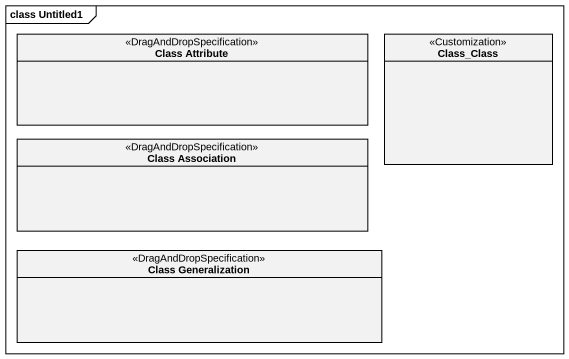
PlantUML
@startuml
mainframe class Untitled1
hide circle
hide empty members
class "Class Attribute" as Class_Attribute <<DragAndDropSpecification>>
class Class_Class <<Customization>>
class "Class Association" as Class_Association <<DragAndDropSpecification>>
class "Class Generalization" as Class_Generalization <<DragAndDropSpecification>>
@enduml
